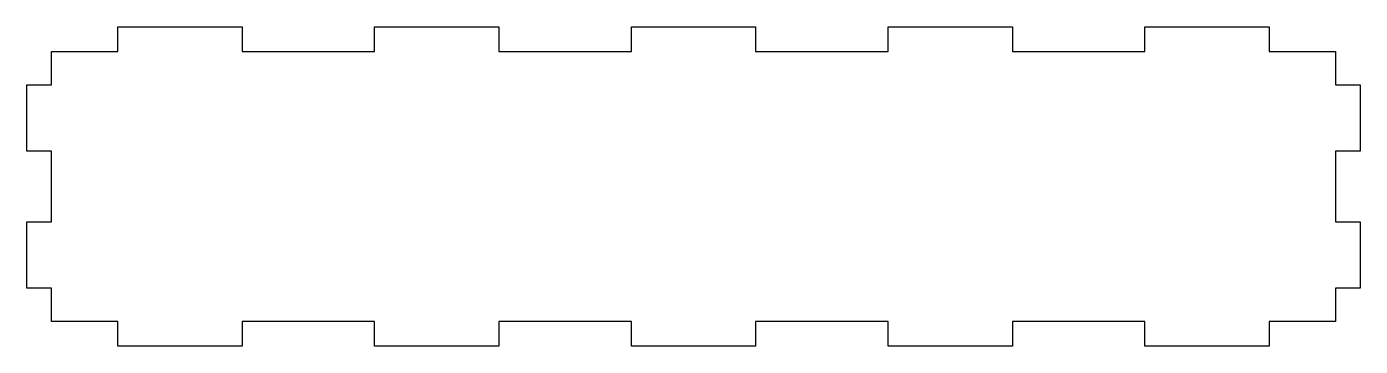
# Model space of a CAD drawing. Header units: millimetres. Extents: x 0 to 322, y 0 to 77.
import ezdxf

# ---------------------------------------------------------------- set-up
doc = ezdxf.new("R2010")
doc.units = ezdxf.units.MM
doc.layers.add('CUT', color=7, linetype='CONTINUOUS')

msp = doc.modelspace()

# ---------------------------------------------------------------- linework, layer by layer
at = {"layer": 'CUT'}
msp.add_lwpolyline([(6, 6), (6, 14), (0, 14), (0, 30), (6, 30), (6, 47), (0, 47), (0, 63), (6, 63), (6, 71), (22, 71), (22, 77), (52, 77), (52, 71), (84, 71), (84, 77), (114, 77), (114, 71), (146, 71), (146, 77), (176, 77), (176, 71), (208, 71), (208, 77), (238, 77), (238, 71), (270, 71), (270, 77), (300, 77), (300, 71), (316, 71), (316, 63), (322, 63), (322, 47), (316, 47), (316, 30), (322, 30), (322, 14), (316, 14), (316, 6), (300, 6), (300, 0), (270, 0), (270, 6), (238, 6), (238, 0), (208, 0), (208, 6), (176, 6), (176, 0), (146, 0), (146, 6), (114, 6), (114, 0), (84, 0), (84, 6), (52, 6), (52, 0), (22, 0), (22, 6), (6, 6)], close=True, dxfattribs=at)

doc.saveas('drawing.dxf')
